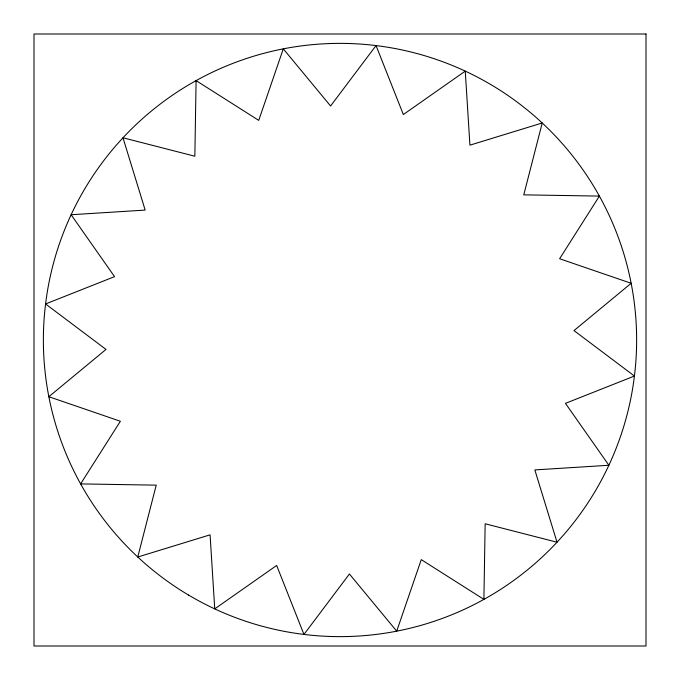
<?xml version="1.0" encoding="UTF-8"?>
<svg xmlns="http://www.w3.org/2000/svg" width="680" height="680" viewBox="0 0 680 680"><rect width="100%" height="100%" fill="white"/><g stroke="black" fill="none" stroke-linecap="round" stroke-linejoin="round"><path stroke-width="1.02" d="M196.095 80.614L194.845 156.23L122.978 137.776L145.163 210.077L71.111 214.736L114.546 276.649L45.569 303.96L106.003 349.418L48.841 396.712L120.369 421.26L80.614 483.905L156.23 485.154L137.776 557.022L210.077 534.837L214.736 608.889L276.649 565.454L303.96 634.432L349.418 573.996L396.712 631.159L421.26 559.631L483.905 599.386L485.154 523.77L557.022 542.223L534.837 469.923L608.889 465.264L565.454 403.35L634.432 376.04L573.996 330.582L631.159 283.288L559.631 258.74L599.386 196.095L523.77 194.845L542.223 122.978L469.923 145.163L465.264 71.111L403.35 114.546L376.04 45.569L330.582 106.003L283.288 48.841L258.74 120.369L196.095 80.614M646 34L34 34L34 646L646 646L646 34M188.572 595.068A296.633 296.633 0 0 0 636.608 343.604A296.633 296.633 0 0 0 194.82 81.328A296.633 296.633 0 0 0 188.572 595.068"/></g></svg>
